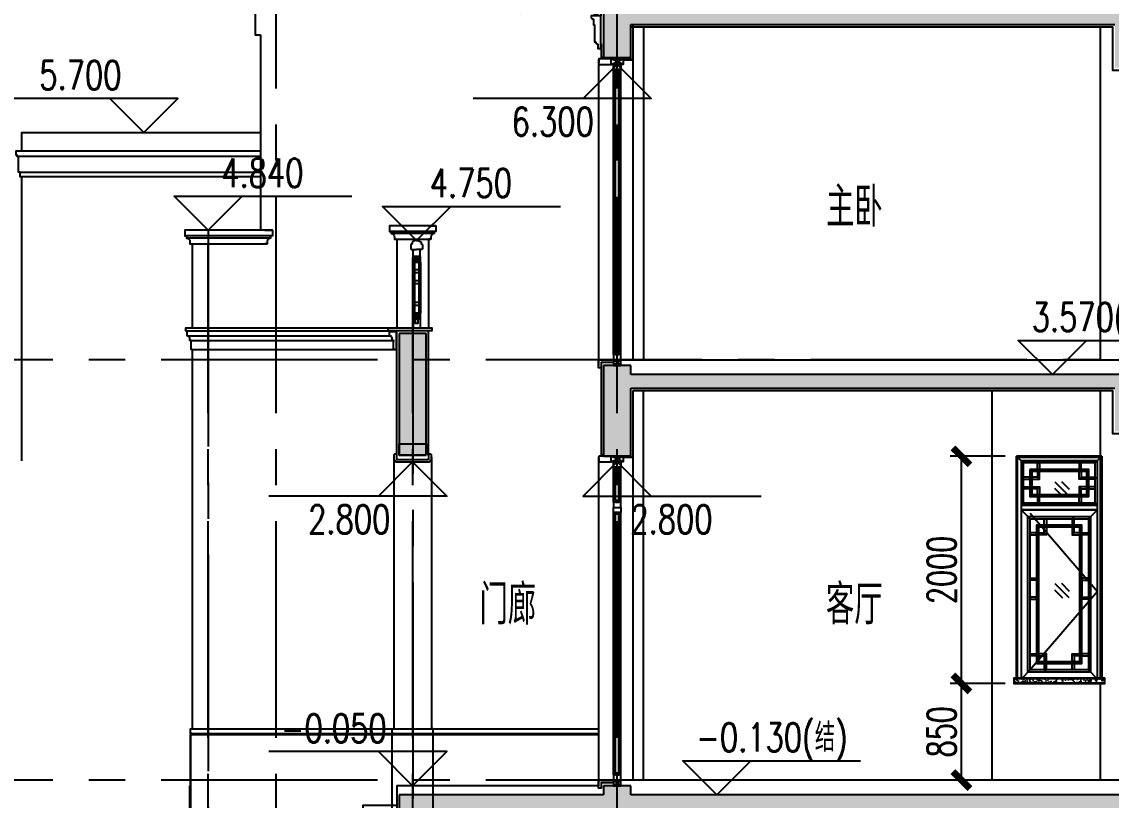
# Model space of a CAD drawing. Extents: x 296441 to 853063, y 459050 to 1117990.
# Drawn here: x 656739 to 666327, y 968293 to 975146 of the extents above; entities that cross this region are included whole.
import ezdxf

# ---------------------------------------------------------------- set-up
doc = ezdxf.new("R2010")
doc.units = 0
doc.header["$LTSCALE"] = 1000
for name, pattern in [('14-GRID$0$CENTER2', [28.575, 19.05, -3.175, 3.175, -3.175]), ('CENTER-1', [10, 6.25, -1.25, 1.25, -1.25]), ('E1-SECT-6.000-16-24$0$HIDDEN2', [4.7625, 3.175, -1.5875])]:
    doc.linetypes.add(name, pattern=pattern)
for name, color, linetype in [('00-景观-剖', 6, 'Continuous'), ('00-景观-看', 7, 'Continuous'), ('1.5铝板', 3, 'Continuous'), ('14-ELEV$0$G-XREF', 2, 'Continuous'), ('14-GRID$0$G-GRID', 9, '14-GRID$0$CENTER2'), ('1wt', 30, 'Continuous'), ('7stone', 43, 'Continuous'), ('95', 95, 'Continuous'), ('E1-SECT-6.000-16-24$0$$0$A-ELEV-HEVY', 2, 'Continuous'), ('E1-SECT-6.000-16-24$0$$0$A-ELEV-XTHN-GRAY', 252, 'Continuous'), ('E1-SECT-6.000-16-24$0$01-ELEV-ALL$0$A-ELEV-MEDM-HEVY', 2, 'Continuous'), ('E1-SECT-6.000-16-24$0$4HATCH(填充)', 254, 'Continuous'), ('E1-SECT-6.000-16-24$0$A-COLS', 30, 'Continuous'), ('E1-SECT-6.000-16-24$0$A-ELEV-HDDN', 161, 'E1-SECT-6.000-16-24$0$HIDDEN2'), ('E1-SECT-6.000-16-24$0$A-ELEV-HEVY', 2, 'Continuous'), ('E1-SECT-6.000-16-24$0$A-ELEV-MEDM', 4, 'Continuous'), ('E1-SECT-6.000-16-24$0$A-ELEV-THIN', 144, 'Continuous'), ('E1-SECT-6.000-16-24$0$A-ELEV-XTHIN', 5, 'Continuous'), ('E1-SECT-6.000-16-24$0$A-OVLK', 140, 'Continuous'), ('E1-SECT-6.000-16-24$0$A-SECT-FNSH', 6, 'Continuous'), ('E1-SECT-6.000-16-24$0$A-SECT-PATT', 251, 'Continuous'), ('E1-SECT-6.000-16-24$0$A-SECT-STONE', 42, 'Continuous'), ('E1-SECT-6.000-16-24$0$A-SECT-WIND', 155, 'Continuous'), ('E1-SECT-6.000-16-24$0$A-SECT-WOOD', 17, 'Continuous'), ('E1-SECT-6.000-16-24$0$A-WALL', 1, 'Continuous'), ('E1-SECT-6.000-16-24$0$A_CUR_FRAME', 112, 'Continuous'), ('E1-SECT-6.000-16-24$0$G-XREF', 2, 'Continuous'), ('E1-SECT-6.000-16-24$0$J04$0$A-DETL-FNSH', 6, 'Continuous'), ('E1-SECT-6.000-16-24$0$XJ-01-S$0$A-DETL-STONE', 42, 'Continuous'), ('E1-TEXT-SECT$0$A-ANNO-LEVL', 3, 'Continuous'), ('E1-TEXT-SECT$0$A-ANNO-LEVL-TEXT', 255, 'Continuous'), ('E1-TEXT-SECT$0$A-ROOM-IDEN', 4, 'Continuous'), ('H1-ELEV-N$0$LPM310295$0$A-ELEV-HEVY', 2, 'Continuous'), ('H1-ELEV-N$0$LPM310295$0$A-ELEV-MEDM', 4, 'Continuous'), ('H1-ELEV-N$0$LPM310295$0$A-ELEV-THIN', 145, 'Continuous'), ('menchuangtao1$0$A-DETL-STONE', 42, 'Continuous'), ('menchuangtao1$0$A-WALL', 1, 'Continuous'), ('menchuangtao1$0$A_CUR_FRAME', 112, 'Continuous'), ('menchuangtao2$0$A-DETL-STONE', 42, 'Continuous'), ('menchuangtao2$0$A-WALL', 1, 'Continuous'), ('WALL-TYPE-D-2$0$A-ELEV-MEDM-HEVY', 2, 'Continuous'), ('ZT0_默认图层-----PM、LM、DY、JD', 7, 'Continuous'), ('ZT1_Dim---标注---PM、LM、DY、JD', 252, 'Continuous'), ('ZT1_通用--Wall---PM、LM、DY、JD', 5, 'Continuous'), ('ZT1_通用--填充---PM、LM、DY、JD', 8, 'Continuous'), ('ZT3_辅材--其他---------------JD', 1, 'Continuous'), ('ZT3_面板--石材板-PM、LM、DY、JD', 45, 'Continuous'), ('ZT批注[疑问]', 1, 'Continuous'), ('主框线', 4, 'Continuous'), ('副框内口线', 6, 'Continuous'), ('花格栅', 6, 'Continuous'), ('铝合金花格条', 5, 'Continuous')]:
    doc.layers.add(name, color=color, linetype=linetype)
doc.styles.add('E1-TEXT-SECT$0$GOA_01_thin_0.75', font='romans.shx', dxfattribs={"width": 0.75, "bigfont": 'hzdx.shx'})
doc.styles.add('ZT-DIMSTYLE', font='ROMANS.shx', dxfattribs={"width": 0.7, "bigfont": 'CHINESE.shx'})
doc.dimstyles.new('ZT-DIM100', dxfattribs={"dimscale": 100, "dimtxt": 2.5, "dimasz": 1.5, "dimexe": 1, "dimexo": 1, "dimgap": 0.5, "dimtad": 1, "dimdec": 0, "dimdsep": 46, "dimtxsty": 'ZT-DIMSTYLE', "dimblk": 'ARCHTICK', "dimcen": 2.5, "dimclrd": 175, "dimclre": 175, "dimclrt": 7, "dimazin": 2, "dimtfac": 1, "dimtix": 1, "dimtmove": 2, "dimatfit": 3, "dimfxl": 0, "dimarcsym": 0})

# ---------------------------------------------------------------- blocks, each defined once
blk = doc.blocks.new('E1-TEXT-SECT')
at = {"layer": 'E1-TEXT-SECT$0$A-ANNO-LEVL'}
for points in [[(2700, 6000), (3000, 6300), (3300, 6000), (1733.9, 6000)], [(-1465.8, 6000), (-1165.8, 5700), (-865.8, 6000), (-2431.9, 6000)], [(-300, 5140), (-600, 4840), (-900, 5140), (666.1, 5140)], [(1535, 5050), (1235, 4750), (935, 5050), (2501.1, 5050)], [(7129.9, 3870), (6829.9, 3570), (6529.9, 3870), (8096, 3870)], [(900, 2500), (1200, 2800), (1500, 2500), (-66.1, 2500)], [(3300, 2500), (3000, 2800), (2700, 2500), (4266.1, 2500)], [(900, 250), (1200, -50), (1500, 250), (-66.1, 250)], [(4176.4, 170), (3876.4, -130), (3576.4, 170), (5142.6, 170)]]:
    blk.add_lwpolyline(points, dxfattribs=at)
at = {"layer": 'E1-TEXT-SECT$0$A-ANNO-LEVL-TEXT', "style": 'E1-TEXT-SECT$0$GOA_01_thin_0.75', "width": 0.75}
for s, p in [('5.700', (-2085.4, 6080.1)), ('6.300', (2071.5, 5669.9)), ('4.840', (-484, 5220.1)), ('4.750', (1351, 5130.1)), ('3.570(结)', (6648.3, 3950.1)), ('2.800', (280.4, 2169.9)), ('2.800', (3116, 2169.9)), ('-0.050', (39.4, 330.1)), ('-0.130(结)', (3694.8, 250.1))]:
    blk.add_text(s, height=250, dxfattribs=at).set_placement(p)
at = {"layer": 'E1-TEXT-SECT$0$A-ROOM-IDEN', "style": 'E1-TEXT-SECT$0$GOA_01_thin_0.75', "width": 0.75}
for s, p in [('主卧', (4837.4, 4869.1)), ('门廊', (1788.2, 1369.7)), ('客厅', (4837.4, 1369.7))]:
    blk.add_text(s, height=350, dxfattribs=at).set_placement(p)
blk = doc.blocks.new('menchuangtao1')
at = {"layer": 'menchuangtao1$0$A-DETL-STONE'}
blk.add_lwpolyline([(-10, -52.5), (-10, -159.2, -0.471625), (-15, -162.1, -0.528396), (-19.5, -164.7, 0.241692), (-50.5, -164.7, -0.528396), (-55, -162.1, -0.471625), (-60, -159.2), (-60, -52.5)], format="xyb", close=True, dxfattribs=at)
at = {"layer": 'menchuangtao1$0$A-WALL'}
for p, q in [((-10, 120), (-10, -120)), ((-10, 120), (10, 120)), ((-10, -120), (10, -120))]:
    blk.add_line(p, q, dxfattribs=at)
at = {"layer": 'menchuangtao1$0$A_CUR_FRAME'}
for p, q in [((-60, -52.5), (-10, 52.5)), ((-60, 52.5), (-10, -52.5))]:
    blk.add_line(p, q, dxfattribs=at)
blk.add_lwpolyline([(-10, -52.5), (-10, 52.5), (-60, 52.5), (-60, -52.5)], close=True, dxfattribs=at)
blk = doc.blocks.new('E1-SECT-6.000-16-24$0$cdrdh')
at = {"layer": 'E1-SECT-6.000-16-24$0$XJ-01-S$0$A-DETL-STONE'}
blk.add_lwpolyline([(-132.5, 0), (0, 0), (0, -25), (-107.5, -25), (-107.5, -70), (-132.5, -70), (-132.5, 0)], dxfattribs=at)
blk = doc.blocks.new('*U1614')
at = {"layer": 'E1-SECT-6.000-16-24$0$A-SECT-WIND'}
for p, q in [((45, 32.5), (2555, 32.5)), ((60, 15), (2540, 15)), ((45, -32.5), (2555, -32.5)), ((60, -15), (2540, -15))]:
    blk.add_line(p, q, dxfattribs=at)
at = {"layer": 'E1-SECT-6.000-16-24$0$A-SECT-WOOD'}
for points in [[(0, 32.5), (45, 32.5), (45, -32.5), (0, -32.5)], [(60, 15), (60, -15), (45, -15), (45, 15)], [(2540, 15), (2540, -15), (2555, -15), (2555, 15)], [(2600, 32.5), (2555, 32.5), (2555, -32.5), (2600, -32.5)]]:
    blk.add_lwpolyline(points, close=True, dxfattribs=at)
blk = doc.blocks.new('E1-SECT-6.000-16-24$0$lejiao')
at = {"layer": 'E1-SECT-6.000-16-24$0$A-ELEV-HEVY'}
blk.add_lwpolyline([(15, -850), (15, -50), (5, -50), (5, -40), (15, -40), (15, 0), (0, 0)], dxfattribs=at)
blk = doc.blocks.new('E1-SECT-6.000-16-24$0$cfdhf')
at = {"layer": 'E1-SECT-6.000-16-24$0$$0$A-ELEV-HEVY'}
blk.add_lwpolyline([(0, -190), (10, -190), (10, -110), (20, -110), (20, -100, -0.36205), (45, -70), (45, -25), (55, -25), (55, 0), (0, 0)], format="xyb", dxfattribs=at)
blk = doc.blocks.new('E1-SECT-6.000-16-24$0$cxdg')
at = {"layer": 'E1-SECT-6.000-16-24$0$01-ELEV-ALL$0$A-ELEV-MEDM-HEVY', "ltscale": 0.01}
blk.add_lwpolyline([(0, 0), (65, 0), (65, -50), (50, -50), (50, -70, 0.414214), (20, -100), (20, -120), (0, -120)], format="xyb", dxfattribs=at)
blk = doc.blocks.new('*U1617')
at = {"layer": 'E1-SECT-6.000-16-24$0$A-SECT-WIND'}
for p, q in [((45, 32.5), (355, 32.5)), ((60, 15), (340, 15)), ((45, -32.5), (355, -32.5)), ((60, -15), (340, -15))]:
    blk.add_line(p, q, dxfattribs=at)
at = {"layer": 'E1-SECT-6.000-16-24$0$A-SECT-WOOD'}
for points in [[(0, 32.5), (45, 32.5), (45, -32.5), (0, -32.5)], [(60, 15), (60, -15), (45, -15), (45, 15)], [(340, 15), (340, -15), (355, -15), (355, 15)], [(400, 32.5), (355, 32.5), (355, -32.5), (400, -32.5)]]:
    blk.add_lwpolyline(points, close=True, dxfattribs=at)
blk = doc.blocks.new('*U1613')
at = {"layer": 'E1-SECT-6.000-16-24$0$A-SECT-WIND'}
for p, q in [((45, 32.5), (2355, 32.5)), ((60, 15), (2340, 15)), ((45, -32.5), (2355, -32.5)), ((60, -15), (2340, -15))]:
    blk.add_line(p, q, dxfattribs=at)
at = {"layer": 'E1-SECT-6.000-16-24$0$A-SECT-WOOD'}
for points in [[(0, 32.5), (45, 32.5), (45, -32.5), (0, -32.5)], [(60, 15), (60, -15), (45, -15), (45, 15)], [(2340, 15), (2340, -15), (2355, -15), (2355, 15)], [(2400, 32.5), (2355, 32.5), (2355, -32.5), (2400, -32.5)]]:
    blk.add_lwpolyline(points, close=True, dxfattribs=at)
blk = doc.blocks.new('E1-SECT-6.000-16-24$0$石扶手120X100-S')
at = {"layer": 'E1-SECT-6.000-16-24$0$A-SECT-STONE', "ltscale": 10}
for points in [[(0, 100, 0.110655), (-26.2, 94.1, 0.196621), (-33.5, 87.8, 0.305971), (-40, 83.4), (-40, 70), (-40, 70, 0.414214), (-50, 60), (-50, 25, 0.414214), (-45, 20), (0, 20)], [(0, 100, -0.110655), (26.2, 94.1, -0.196621), (33.5, 87.8, -0.305971), (40, 83.4), (40, 70), (40, 70, -0.414214), (50, 60), (50, 25, -0.414214), (45, 20), (0, 20)]]:
    blk.add_lwpolyline(points, format="xyb", dxfattribs=at)
blk = doc.blocks.new('E1-SECT-6.000-16-24$0$shilangan-S')
at = {"layer": 'E1-SECT-6.000-16-24$0$A-SECT-PATT', "ltscale": 20}
h = blk.add_hatch(dxfattribs=at)
h.set_pattern_fill('ANSI31', color=256, scale=2.5, style=0)
h.set_pattern_definition([(45, (-58489.3917, -63183.5992), (-2.80633004, 2.80633004), [])])
edge = h.paths.add_edge_path()
edge.add_line((65, 260), (-5, 260))
edge.add_line((-5, 260), (-5, 215))
edge.add_arc((0, 215), 5, 180, 270)
edge.add_line((0, 210), (60, 210))
edge.add_arc((60, 215), 5, 270, 360)
edge.add_line((65, 215), (65, 260))
edge = h.paths.add_edge_path()
edge.add_line((65, 710), (65, 755))
edge.add_arc((60, 755), 5, 0, 90)
edge.add_line((60, 760), (0, 760))
edge.add_arc((0, 755), 5, 90, 180)
edge.add_line((-5, 755), (-5, 710))
edge.add_line((-5, 710), (65, 710))
at = {"layer": 'E1-SECT-6.000-16-24$0$$0$A-ELEV-XTHN-GRAY', "ltscale": 10}
for p, q in [((10, 710), (10, 260)), ((50, 710), (50, 260))]:
    blk.add_line(p, q, dxfattribs=at)
at = {"layer": 'E1-SECT-6.000-16-24$0$A-ELEV-MEDM'}
for p, q in [((0, 760), (0, 820)), ((60, 760), (60, 820)), ((-5, 710), (-5, 260)), ((65, 710), (65, 260)), ((0, 210), (0, 130)), ((60, 210), (60, 130))]:
    blk.add_line(p, q, dxfattribs=at)
for points in [[(10, 644), (50, 644), (50, 614), (10, 614)], [(10, 548), (50, 548), (50, 518), (10, 518)], [(10, 356), (50, 356), (50, 326), (10, 326)], [(20, 210), (40, 210), (40, 170), (20, 170)]]:
    blk.add_lwpolyline(points, close=True, dxfattribs=at)
at = {"layer": 'E1-SECT-6.000-16-24$0$A-SECT-STONE', "ltscale": 10}
for points in [[(65, 710), (65, 755, 0.414214), (60, 760), (0, 760, 0.414214), (-5, 755), (-5, 710)], [(65, 260), (-5, 260), (-5, 215, 0.414214), (0, 210), (60, 210, 0.414214), (65, 215)]]:
    blk.add_lwpolyline(points, format="xyb", close=True, dxfattribs=at)
at = {"layer": 'E1-SECT-6.000-16-24$0$A-SECT-STONE'}
blk.add_blockref('E1-SECT-6.000-16-24$0$石扶手120X100-S', (30, 800), dxfattribs=at)
blk = doc.blocks.new('menchuangtao2')
at = {"layer": 'menchuangtao2$0$A-DETL-STONE'}
blk.add_lwpolyline([(40, 140), (40, -140), (40, -140), (-10, -140), (-10, -159), (-4, -165), (42, -165), (45, -162), (45, -159), (48, -159), (48, -156, 0.414214), (57, -147), (60, -147), (60, -147), (60, 147), (57, 147, 0.414214), (48, 156), (48, 159), (45, 159), (45, 162), (42, 165), (-4, 165), (-10, 159), (-10, 140)], format="xyb", close=True, dxfattribs=at)
at = {"layer": 'menchuangtao2$0$A-WALL'}
blk.add_line((0, 120), (0, -120), dxfattribs=at)
blk.add_line((0, 120), (0, -120), dxfattribs=at)
blk = doc.blocks.new('20191021135452')
at = {"layer": '7stone', "ltscale": 500}
blk.add_lwpolyline([(-95, 40), (-95, 50), (290, 50), (290, 25), (265, 25), (265, 25), (-95, 25)], close=True, dxfattribs=at)
blk.add_lwpolyline([(-25, 20), (-25, -140), (-50, -140), (-50, -60), (-60, -60), (-60, -50, 0.36205), (-85, -20), (-85, 20)], format="xyb", close=True, dxfattribs=at)
blk = doc.blocks.new('dretherh')
at = {"ltscale": 500}
blk.add_blockref('20191021135452', (5032850, -79718.3), dxfattribs=at)
blk = doc.blocks.new('A$C426C509B')
at = {"layer": '00-景观-看'}
h = blk.add_hatch(dxfattribs=at)
h.set_pattern_fill('木纹03', color=8, scale=50, angle=0.62519, style=0)
h.set_pattern_definition([(0.625191, (-1958460.45, -140142.07), (98.9029045, 101.085189), [5, -95]), (90.625191, (-1958420.83, -140106.64), (-101.085189, 98.9029045), [10, -90]), (45.625191, (-1958440.724, -140116.855), (-1.091132, 99.993088), [7.07, -21.21, 7.07, -14.14, 49.5, -42.5]), (45.625191, (-1958465.395, -140147.126), (-1.0911424, 99.9940469), [7.071, -14.142, 7.071, -113.1]), (45.625191, (-1958430.506, -140136.744), (-1.0911424, 99.9940469), [7.071, -134.350356]), (45.625191, (-1958420.45, -140141.635), (-1.0911424, 99.9940469), [7.071, -134.350356]), (45.625191, (-1958435.56, -140131.8), (-1.0911424, 99.9940469), [7.071, -134.350356]), (45.625191, (-1958440.615, -140126.854), (-1.0911424, 99.9940469), [14.142, -127.279356]), (45.625191, (-1958416.435, -140051.586), (-1.0911424, 99.9940469), [14.142, -127.279356]), (45.625191, (-1958450.67, -140121.96), (-1.0911424, 99.9940469), [28.284, -113.137356]), (45.625191, (-1958455.72, -140117.02), (-1.0911424, 99.9940469), [28.284, -113.137356]), (45.625191, (-1958391.054, -140086.31), (-1.0911424, 99.9940469), [28.284, -113.137356]), (45.625191, (-1958460.83, -140107.07), (-1.0911424, 99.9940469), [21.2132, -120.208156]), (45.625191, (-1958480.994, -140092.29), (-1.0911424, 99.9940469), [21.2132, -120.208156]), (45.625191, (-1958470.886, -140102.18), (-1.0911424, 99.9940469), [21.2132, -120.208156]), (45.625191, (-1958406.22, -140071.475), (-1.0911424, 99.9940469), [35.35534, -106.066016]), (45.625191, (-1958416.27, -140066.585), (-1.0911424, 99.9940469), [35.35534, -106.066016]), (45.625191, (-1958406, -140091.474), (-1.0911424, 99.9940469), [49.4974746, -91.9238815]), (27.1902421, (-1958450.56, -140131.963), (99.9940469, 1.0911424), [11.180339, -212.426458]), (27.1902421, (-1958430.89, -140101.746), (99.9940469, 1.0911424), [11.180339, -212.426458]), (27.1902421, (-1958435.78, -140111.8), (99.9940469, 1.0911424), [11.180339, -212.426458]), (27.1902421, (-1958455.45, -140142.017), (99.9940469, 1.0911424), [22.36068, -201.2461177]), (27.1902421, (-1958435.942, -140096.8), (99.9940469, 1.0911424), [33.5410196, -190.065778]), (27.1902421, (-1958445.996, -140091.91), (99.9940469, 1.0911424), [44.7213595, -178.885438]), (27.1902421, (-1958456.05, -140087.02), (99.9940469, 1.0911424), [44.7213595, -178.885438]), (27.1902421, (-1958471.377, -140057.186), (99.9940469, 1.0911424), [44.7213595, -178.885438]), (27.1902421, (-1958471.268, -140067.185), (99.9940469, 1.0911424), [55.9017, -167.7050977]), (27.1902421, (-1958466.16, -140077.13), (99.9940469, 1.0911424), [55.9017, -167.7050977]), (64.0601398, (-1958430.724, -140116.746), (-1.0911424, 99.9940469), [11.180339, -212.426458]), (64.0601398, (-1958445.614, -140126.91), (-1.0911424, 99.9940469), [11.180339, -212.426458]), (64.0601398, (-1958460.45, -140142.07), (-1.0911424, 99.9940469), [22.36068, -201.2461177]), (64.0601398, (-1958430.615, -140126.745), (-1.0911424, 99.9940469), [22.36068, -201.2461177]), (64.0601398, (-1958470.395, -140147.18), (-1.0911424, 99.9940469), [33.5410196, -190.065778]), (64.0601398, (-1958480.394, -140147.29), (-1.0911424, 99.9940469), [44.7213595, -178.885438]), (64.0601398, (-1958390.454, -140141.308), (-1.0911424, 99.9940469), [44.7213595, -178.885438]), (64.0601398, (-1958425.56, -140131.69), (-1.0911424, 99.9940469), [44.7213595, -178.885438]), (64.0601398, (-1958405.453, -140141.47), (-1.0911424, 99.9940469), [55.9017, -167.7050977]), (64.0601398, (-1958415.507, -140136.58), (-1.0911424, 99.9940469), [55.9017, -167.7050977])])
h.paths.add_polyline_path([(-1008.9, 18), (-1028, 12), (-977.3, -150.2), (-968.8, -147.6), (-969.2, -109.2)])
h.paths.add_polyline_path([(-969.2, -109.2), (-968.8, -147.6), (-958.2, -144.3)])
at = {"layer": 'ZT1_通用--填充---PM、LM、DY、JD'}
h = blk.add_hatch(dxfattribs=at)
h.set_pattern_fill('钢筋混凝土', color=256, scale=20)
h.set_pattern_definition([(45, (-983.786, -71.514), (-35.3553, 35.3553), []), (50, (-983.79, -71.51), (143.452, -12.55), [15, -165]), (355, (-983.79, -71.51), (-27.75, 150.438), [12, -132]), (100.451, (-971.83, -72.56), (115.702, 137.888), [12.748, -140.228]), (46.184, (-983.79, -31.51), (213.45, -33.104), [22.5, -247.5]), (96.636, (-966, -34.27), (186.93, 194.824), [19.12, -210.343]), (351.184, (-983.79, -31.51), (186.93, 194.824), [18, -198]), (21, (-963.79, -41.51), (119.381, -80.524), [15, -165]), (326, (-963.79, -41.51), (48.663, 145.03), [12, -132]), (71.451, (-953.84, -48.22), (168.045, 64.506), [12.748, -140.228]), (37.5, (-983.786, -71.514), (2.432, 66.5788), [0, -130.4, 0, -134, 0, -132.5]), (7.5, (-983.79, -71.514), (52.614, 78.8823), [0, -76.4, 0, -127.4, 0, -50.5]), (327.5, (-1028.386, -71.514), (106.7645, -4.511), [0, -50, 0, -156, 0, -207]), (317.5, (-1048.39, -71.51), (116.637, 20.021), [0, -65, 0, -103.6, 0, -147])])
h.paths.add_polyline_path([(-981.9, -1.3), (-983.8, 4.9), (-240, 232.7), (-240, 128.7), (-720, -55.5), (-739.7, -4.2), (-960, -71.5)])
at = {"layer": '00-景观-剖'}
blk.add_lwpolyline([(-1011.4, 26.2), (-958.2, -144.4)], dxfattribs=at)
at = {"layer": '00-景观-剖', "ltscale": 0.04}
blk.add_lwpolyline([(-265, -171.3, -1), (-265, 28.7), (-265, -171.3)], format="xyb", dxfattribs=at)
at = {"layer": '1wt'}
for p, q in [((-1011.7, 26.7), (-1031, 21.5)), ((-1031, 21.6), (-977.4, -150.3)), ((-977.4, -150.3), (-958.2, -144.4))]:
    blk.add_line(p, q, dxfattribs=at)
at = {"layer": 'ZT0_默认图层-----PM、LM、DY、JD', "color": 0}
for p, q in [((-260, 62.2), (-714.3, -112.2)), ((-737.9, -50.7), (-961.2, -118.9)), ((-732.2, -65.6), (-714.3, -112.2))]:
    blk.add_line(p, q, dxfattribs=at)
at = {"layer": 'ZT0_默认图层-----PM、LM、DY、JD', "ltscale": 500}
blk.add_line((-961.2, -118.9), (-972.9, -80.7), dxfattribs=at)
at = {"layer": 'ZT1_通用--Wall---PM、LM、DY、JD'}
for p, q in [((-187.7, 248.7), (-983.8, 4.9)), ((-240, 128.7), (-720, -55.5)), ((-983.8, 4.9), (-960, -71.5)), ((-739.7, -4.2), (-960, -71.5)), ((-740, -4.3), (-720, -55.5))]:
    blk.add_line(p, q, dxfattribs=at)
at = {"layer": 'ZT3_辅材--其他---------------JD'}
for p, q in [((-260, 115.7), (-732.2, -65.6)), ((-998.1, 0.4), (-972.9, -80.7)), ((-752.3, -13.2), (-972.9, -80.7)), ((-732.2, -65.6), (-751.9, -14.2))]:
    blk.add_line(p, q, dxfattribs=at)
at = {"layer": 'ZT3_辅材--其他---------------JD', "ltscale": 500}
for p, q in [((-260, 115.7), (-260, 62.2)), ((-983.8, 4.9), (-998.1, 0.4))]:
    blk.add_line(p, q, dxfattribs=at)
at = {"layer": 'ZT3_面板--石材板-PM、LM、DY、JD'}
blk.add_lwpolyline([(-330, -201.3), (-330, -251.3), (-320, -251.3), (-320, -401.3), (-310, -401.3, 0.414214), (-290, -421.3), (-290, -461.3), (-265, -461.3), (-265, -171.3), (-350, -171.3), (-350, -181.3, 0.414214)], format="xyb", close=True, dxfattribs=at)
at = {"layer": 'ZT批注[疑问]', "ltscale": 500}
for p, q in [((-257.7, 128.7), (-222.3, 128.7)), ((-240, 146.4), (-240, 111.1))]:
    blk.add_line(p, q, dxfattribs=at)
blk.add_circle((-240, 128.7), 17.7, dxfattribs=at)
blk = doc.blocks.new('单层玻璃')
at = {"layer": '95'}
for p, q in [((-1.22, -0.09), (0.09, 1.22)), ((-1.18, -1.18), (1.18, 1.18)), ((-0.09, -1.22), (1.22, 0.09))]:
    blk.add_line(p, q, dxfattribs=at)
blk = doc.blocks.new('*U2071')
at = {"color": 8}
for p, q in [((58, -58), (8, -8)), ((692, -58), (742, -8)), ((58, -411), (39, -430)), ((118.8, -549.8), (39, -470)), ((631.2, -549.8), (711, -470)), ((692, -411), (711, -430)), ((118.8, -1881.2), (39, -1961)), ((631.2, -1881.2), (711, -1961))]:
    blk.add_line(p, q, dxfattribs=at)
for points in [[(711, -430), (711, -470), (39, -470), (39, -430)], [(39, -470), (711, -470), (711, -1961), (39, -1961)]]:
    blk.add_lwpolyline(points, close=True)
at = {"color": 2, "ltscale": 250}
blk.add_lwpolyline([(631.2, -549.8), (118.8, -549.8), (118.8, -1881.2), (631.2, -1881.2)], close=True, dxfattribs=at)
at = {"layer": '1.5铝板', "ltscale": 250}
for points in [[(711, -430), (39, -430), (39, -39), (711, -39)], [(692, -411), (58, -411), (58, -58), (692, -58)]]:
    blk.add_lwpolyline(points, close=True, dxfattribs=at)
at = {"layer": '主框线'}
blk.add_lwpolyline([(8, -1992), (742, -1992), (742, -8), (8, -8)], close=True, dxfattribs=at)
at = {"layer": '副框内口线', "linetype": 'CENTER-1', "ltscale": 40}
blk.add_lwpolyline([(0, -2000), (750, -2000), (750, 0), (0, 0)], close=True, dxfattribs=at)
at = {"layer": '花格栅', "color": 6, "ltscale": 250}
blk.add_lwpolyline([(651.2, -529.8), (98.8, -529.8), (98.8, -1901.2), (651.2, -1901.2)], close=True, dxfattribs=at)
at = {"layer": '铝合金花格条'}
for p, q in [((175.8, -1090.5), (175.8, -1240.5)), ((574.2, -1090.5), (574.2, -1240.5))]:
    blk.add_line(p, q, dxfattribs=at)
for points in [[(183, -58), (201, -58), (201, -115), (183, -115)], [(567, -58), (549, -58), (549, -115), (567, -115)], [(58, -183), (58, -201), (115, -201), (115, -183)], [(635, -115), (635, -354), (115, -354), (115, -115)], [(617, -133), (617, -336), (133, -336), (133, -133)], [(692, -183), (692, -201), (635, -201), (635, -183)], [(58, -286), (58, -268), (115, -268), (115, -286)], [(692, -286), (692, -268), (635, -268), (635, -286)], [(183, -411), (201, -411), (201, -354), (183, -354)], [(567, -411), (549, -411), (549, -354), (567, -354)], [(243.8, -549.8), (261.8, -549.8), (261.8, -606.8), (243.8, -606.8)], [(506.2, -549.8), (488.2, -549.8), (488.2, -606.8), (506.2, -606.8)], [(574.2, -1824.2), (175.8, -1824.2), (175.8, -606.8), (574.2, -606.8)], [(556.2, -1806.2), (193.8, -1806.2), (193.8, -624.8), (556.2, -624.8)], [(118.8, -674.8), (118.8, -692.8), (175.8, -692.8), (175.8, -674.8)], [(631.2, -674.8), (631.2, -692.8), (574.2, -692.8), (574.2, -674.8)], [(175.8, -1090.5), (118.8, -1090.5), (118.8, -1072.5), (175.8, -1072.5)], [(574.2, -1090.5), (631.2, -1090.5), (631.2, -1072.5), (574.2, -1072.5)], [(175.8, -1240.5), (118.8, -1240.5), (118.8, -1258.5), (175.8, -1258.5)], [(574.2, -1240.5), (631.2, -1240.5), (631.2, -1258.5), (574.2, -1258.5)], [(118.8, -1756.2), (118.8, -1738.2), (175.8, -1738.2), (175.8, -1756.2)], [(631.2, -1756.2), (631.2, -1738.2), (574.2, -1738.2), (574.2, -1756.2)], [(243.8, -1881.2), (261.8, -1881.2), (261.8, -1824.2), (243.8, -1824.2)], [(506.2, -1881.2), (488.2, -1881.2), (488.2, -1824.2), (506.2, -1824.2)]]:
    blk.add_lwpolyline(points, close=True, dxfattribs=at)
for points in [[(133, -133), (115, -115)], [(201, -201), (183, -183), (133, -183), (133, -201), (201, -201), (201, -133), (183, -133), (183, -183)], [(549, -201), (567, -183), (617, -183), (617, -201), (549, -201), (549, -133), (567, -133), (567, -183)], [(617, -133), (635, -115)], [(201, -268), (183, -286), (133, -286), (133, -268), (201, -268), (201, -336), (183, -336), (183, -286)], [(549, -268), (567, -286), (617, -286), (617, -268), (549, -268), (549, -336), (567, -336), (567, -286)], [(133, -336), (115, -354)], [(617, -336), (635, -354)], [(193.8, -624.8), (175.8, -606.8)], [(261.8, -692.8), (243.8, -674.8), (243.8, -624.8), (261.8, -624.8), (261.8, -692.8), (193.8, -692.8), (193.8, -674.8), (243.8, -674.8)], [(488.2, -692.8), (506.2, -674.8), (506.2, -624.8), (488.2, -624.8), (488.2, -692.8), (556.2, -692.8), (556.2, -674.8), (506.2, -674.8)], [(556.2, -624.8), (574.2, -606.8)], [(193.8, -1806.2), (175.8, -1824.2)], [(261.8, -1738.2), (243.8, -1756.2), (243.8, -1806.2), (261.8, -1806.2), (261.8, -1738.2), (193.8, -1738.2), (193.8, -1756.2), (243.8, -1756.2)], [(488.2, -1738.2), (506.2, -1756.2), (506.2, -1806.2), (488.2, -1806.2), (488.2, -1738.2), (556.2, -1738.2), (556.2, -1756.2), (506.2, -1756.2)], [(556.2, -1806.2), (574.2, -1824.2)]]:
    blk.add_lwpolyline(points, dxfattribs=at)
at = {"xscale": 52.5, "yscale": 52.5, "zscale": 52.5}
for p in [(348.6, -288.5), (348.6, -1184.5)]:
    blk.add_blockref('单层玻璃', p, dxfattribs=at)
blk = doc.blocks.new('20200327155725')
at = {"ltscale": 1000}
blk.add_lwpolyline([(-631.2, -499.8), (-39, -1190.5), (-631.2, -1881.2)], dxfattribs=at)
at = {"ltscale": 1000, "extrusion": (0, 0, -1), "zscale": -1}
blk.add_blockref('*U2071', (0, 0), dxfattribs=at)
blk = doc.blocks.new('_ArchTick')
at = {"color": 0, "linetype": 'ByBlock', "const_width": 0.4}
blk.add_lwpolyline([(-0.5, -0.5), (0.5, 0.5)], dxfattribs=at)
blk = doc.blocks.new('*D2075')
at = {"layer": 'Defpoints', "color": 0, "ltscale": 1500, "transparency": 16777216}
for p in [(665008.7, 971320.9), (665494.2, 971320.9), (665494.2, 969320.9)]:
    blk.add_point(p, dxfattribs=at)
at = {"layer": 'ZT1_Dim---标注---PM、LM、DY、JD', "color": 175, "linetype": 'ByBlock', "lineweight": -2, "ltscale": 1500, "transparency": 16777216}
for p, q in [((665394.2, 971320.9), (664908.7, 971320.9)), ((665008.7, 969320.9), (665008.7, 971320.9)), ((665394.2, 969320.9), (664908.7, 969320.9))]:
    blk.add_line(p, q, dxfattribs=at)
at = {"layer": 'ZT1_Dim---标注---PM、LM、DY、JD', "color": 175, "lineweight": -2, "ltscale": 1500, "transparency": 16777216, "xscale": 150, "yscale": 150, "zscale": 150}
for p, rotation in [((665008.7, 971320.9), 90), ((665008.7, 969320.9), 270)]:
    blk.add_blockref('_ArchTick', p, dxfattribs=dict(at, rotation=rotation))
at = {"layer": 'ZT1_Dim---标注---PM、LM、DY、JD', "color": 7, "ltscale": 1500, "transparency": 16777216, "insert": (664833.7, 970320.9), "char_height": 250, "attachment_point": 5, "rotation": 90, "style": 'ZT-DIMSTYLE'}
blk.add_mtext('2000', dxfattribs=at)
blk = doc.blocks.new('*D2076')
at = {"layer": 'Defpoints', "color": 0, "ltscale": 1500, "transparency": 16777216}
for p in [(665008.7, 969320.9), (665494.2, 969320.9), (665494.2, 968470.9)]:
    blk.add_point(p, dxfattribs=at)
at = {"layer": 'ZT1_Dim---标注---PM、LM、DY、JD', "color": 175, "linetype": 'ByBlock', "lineweight": -2, "ltscale": 1500, "transparency": 16777216}
for p, q in [((665394.2, 969320.9), (664908.7, 969320.9)), ((665008.7, 968470.9), (665008.7, 969320.9)), ((665394.2, 968470.9), (664908.7, 968470.9))]:
    blk.add_line(p, q, dxfattribs=at)
at = {"layer": 'ZT1_Dim---标注---PM、LM、DY、JD', "color": 175, "lineweight": -2, "ltscale": 1500, "transparency": 16777216, "xscale": 150, "yscale": 150, "zscale": 150}
for p, rotation in [((665008.7, 969320.9), 90), ((665008.7, 968470.9), 270)]:
    blk.add_blockref('_ArchTick', p, dxfattribs=dict(at, rotation=rotation))
at = {"layer": 'ZT1_Dim---标注---PM、LM、DY、JD', "color": 7, "ltscale": 1500, "transparency": 16777216, "insert": (664833.7, 968895.9), "char_height": 250, "attachment_point": 5, "rotation": 90, "style": 'ZT-DIMSTYLE'}
blk.add_mtext('850', dxfattribs=at)
blk = doc.blocks.new('*U2497')
blk.add_wipeout([(0, 0), (0, 50), (800, 50), (800, 0)]).dxf.layer = 'ZT0_默认图层-----PM、LM、DY、JD'
at = {"layer": 'ZT1_通用--填充---PM、LM、DY、JD', "ltscale": 1000}
h = blk.add_hatch(dxfattribs=at)
h.set_pattern_fill('混凝土', color=256, scale=10)
h.set_pattern_definition([(50, (31321.56, -1405115.5), (71.7260183, -6.2752135), [7.5, -82.5]), (355, (31321.56, -1405115.5), (-13.8751334, 75.2192134), [6, -66]), (100.4514, (31327.536, -1405116.02), (57.8509382, 68.9439542), [6.374019, -70.1142112]), (46.1842, (31321.56, -1405095.5), (106.724105, -16.5519014), [11.25, -123.75]), (96.6356, (31330.45, -1405096.88), (93.4662706, 97.411787), [9.561029, -105.1713]), (351.1842, (31321.56, -1405095.5), (93.4661945, 97.41186), [9, -99]), (21, (31331.56, -1405100.5), (59.6907052, -40.261889), [7.5, -82.5]), (326, (31331.56, -1405100.5), (24.331533, 72.5150045), [6, -66]), (71.4514, (31336.53, -1405103.854), (84.022263, 32.2530497), [6.374019, -70.1142112]), (37.5, (31321.56, -1405115.5), (1.21598553, 33.2893854), [0, -65.2, 0, -67, 0, -66.25]), (7.5, (31321.56, -1405115.5), (26.3069537, 39.4411712), [0, -38.2, 0, -63.7, 0, -25.25]), (327.5, (31299.26, -1405115.5), (53.3822436, -2.25548717), [0, -25, 0, -78, 0, -103.5]), (317.5, (31289.26, -1405115.5), (58.318617, 10.0104982), [0, -32.5, 0, -51.8, 0, -73.5])])
h.paths.add_polyline_path([(0, 50), (0, 0), (800, 0), (800, 50)])
at = {"layer": 'H1-ELEV-N$0$LPM310295$0$A-ELEV-HEVY', "extrusion": (0, 0, -1)}
blk.add_lwpolyline([(0, 50), (-800, 50)], dxfattribs=at)
at = {"layer": 'H1-ELEV-N$0$LPM310295$0$A-ELEV-MEDM', "extrusion": (0, 0, -1)}
blk.add_lwpolyline([(0, 50), (0, 0), (-800, 0), (-800, 50)], dxfattribs=at)
at = {"layer": 'H1-ELEV-N$0$LPM310295$0$A-ELEV-THIN', "extrusion": (0, 0, -1)}
for points in [[(0, 45), (-800, 45)], [(0, 5), (-800, 5)]]:
    blk.add_lwpolyline(points, dxfattribs=at)

msp = doc.modelspace()

# ---------------------------------------------------------------- hatches: boundary and pattern name
at = {"layer": 'E1-SECT-6.000-16-24$0$4HATCH(填充)'}
h = msp.add_hatch(color=256, dxfattribs=at)
h.paths.add_polyline_path([(662459.2, 975240.9), (662099.2, 975240.9), (662099.2, 975498.3), (662459.2, 975659.4)], flags=16)
h.paths.add_polyline_path([(661859.2, 975614.6), (661859.2, 974830.9), (662099.2, 974830.9), (662099.2, 975120.9), (666359.2, 975120.9), (666359.2, 974740.9), (666599.2, 974740.9), (666599.2, 975120.9), (670559.2, 975120.9), (670559.2, 974740.9), (670799.2, 974740.9), (670799.2, 975240.9), (666599.2, 975240.9), (666599.2, 975320.9), (666359.2, 975320.9), (666359.2, 975240.9), (662699.2, 975240.9), (662699.2, 976370.9), (662459.2, 976370.9), (662459.2, 975790.9), (662079.2, 975620.9), (661879.2, 975620.9)])
h = msp.add_hatch(color=256, dxfattribs=at)
h.paths.add_polyline_path([(660299.2, 971330.9), (660299.2, 972400.9), (660059.2, 972400.9), (660059.2, 971330.9)])
h.paths.add_polyline_path([(661859.2, 972120.9), (661859.2, 971320.9), (662099.2, 971320.9), (662099.2, 971920.9), (666359.2, 971920.9), (666359.2, 971540.9), (666599.2, 971540.9), (666599.2, 971920.9), (670559.2, 971920.9), (670559.2, 971540.9), (670799.2, 971540.9), (670799.2, 971670.9), (672659.2, 971670.9), (672659.2, 971390.9), (672899.2, 971390.9), (672899.2, 971790.9), (672599.2, 971790.9), (672599.2, 973070.9), (672359.2, 973070.9), (672359.2, 971790.9), (670799.2, 971790.9), (670799.2, 972040.9), (662099.2, 972040.9), (662099.2, 972120.9)])
msp.add_hatch(color=256, dxfattribs=at).paths.add_polyline_path([(660299.2, 968200.9), (660299.2, 968220.9), (661859.2, 968220.9), (661859.2, 967940.9), (662099.2, 967940.9), (662099.2, 968220.9), (666359.2, 968220.9), (666359.2, 967940.9), (666599.2, 967940.9), (666599.2, 968220.9), (672659.2, 968220.9), (672659.2, 965340.9), (670559.2, 965340.9), (670559.2, 962340.9), (655499.2, 962340.9), (655499.2, 962420.9), (655259.2, 962420.9), (655259.2, 961840.9), (655499.2, 961840.9), (655499.2, 962190.9), (661859.2, 962190.9), (661859.2, 961840.9), (662099.2, 961840.9), (662099.2, 962190.9), (666359.2, 962190.9), (666359.2, 961840.9), (666599.2, 961840.9), (666599.2, 962190.9), (672659.2, 962190.9), (672659.2, 961840.9), (672899.2, 961840.9), (672899.2, 962190.9), (677015, 962190.9), (677015, 962340.9), (670799.2, 962340.9), (670799.2, 965220.9), (672899.2, 965220.9), (672899.2, 966520.9), (677015, 966520.9), (677015, 966670.9), (672899.2, 966670.9), (672899.2, 968340.9), (662099.2, 968340.9), (662099.2, 968420.9), (661859.2, 968420.9), (661859.2, 968340.9), (660059.2, 968340.9), (660059.2, 966870.9), (652699.2, 966870.9), (652699.2, 968760.9), (652459.2, 968760.9), (652459.2, 966390.9), (652699.2, 966390.9), (652699.2, 966720.9), (655259.2, 966720.9), (655259.2, 966030.9), (655499.2, 966030.9), (655499.2, 966720.9), (660299.2, 966720.9)])

# ---------------------------------------------------------------- linework, layer by layer
at = {"layer": '14-GRID$0$G-GRID', "color": 8, "ltscale": 0.1}
for p, q in [((658979.2, 960270.9), (658979.2, 978370.9)), ((661979.2, 960270.9), (661979.2, 975370.9)), ((658379.2, 973310.9), (658379.2, 960270.9)), ((658379.2, 960270.9), (658379.2, 973190.9)), ((660179.2, 960270.9), (660179.2, 973070.9)), ((660179.2, 960270.9), (660179.2, 973070.9)), ((660179.2, 973070.9), (660179.2, 960270.9)), ((677015, 972170.9), (649179.2, 972170.9)), ((677015, 968470.9), (649179.2, 968470.9))]:
    msp.add_line(p, q, dxfattribs=at)
at = {"layer": 'E1-SECT-6.000-16-24$0$A-COLS'}
msp.add_lwpolyline([(660299.2, 971330.9), (660059.2, 971330.9), (660059.2, 971430.9), (660299.2, 971430.9)], close=True, dxfattribs=at)
at = {"layer": 'E1-SECT-6.000-16-24$0$A-ELEV-HDDN'}
msp.add_lwpolyline([(666244.2, 971320.9), (665494.2, 971320.9), (665494.2, 969320.9), (666244.2, 969320.9)], close=True, dxfattribs=at)
at = {"layer": 'E1-SECT-6.000-16-24$0$A-ELEV-HEVY'}
for p, q in [((658839.2, 975030.9), (658839.2, 973310.9)), ((656739.2, 974010.9), (658839.2, 974010.9)), ((658839.2, 973780.9), (656739.2, 973780.9)), ((660384.2, 973350.9), (659974.2, 973350.9)), ((658944.2, 973310.9), (658174.2, 973310.9)), ((660019.2, 973230.9), (660249.9, 973230.9)), ((660039.2, 973230.9), (660039.2, 972450.9)), ((660254.5, 973230.9), (660339.2, 973230.9)), ((660319.2, 973230.9), (660319.2, 972450.9)), ((658219.2, 973190.9), (658899.2, 973190.9)), ((658239.2, 973190.9), (658239.2, 972450.9)), ((658239.2, 972450.9), (660029.2, 972450.9)), ((658239.2, 972260.9), (660029.2, 972260.9)), ((658239.2, 972260.9), (658239.2, 968920.9)), ((658224.2, 968920.9), (661814.2, 968920.9)), ((660359.2, 968920.9), (661814.2, 968920.9)), ((658224.2, 968870.9), (658224.2, 968070.9)), ((658224.2, 968420.9), (658214.2, 968420.9)), ((658214.2, 968420.9), (658214.2, 968070.9))]:
    msp.add_line(p, q, dxfattribs=at)
msp.add_lwpolyline([(658639.2, 975810.9), (658639.2, 975410.9), (658704.2, 975410.9, 0.414214), (658744.2, 975370.9), (658744.2, 975330.9), (658794.2, 975330.9), (658794.2, 975030.9), (658839.2, 975030.9)], format="xyb", dxfattribs=at)
msp.add_lwpolyline([(656739.2, 971280.9), (656739.2, 973780.9), (656724.2, 973780.9), (656724.2, 973820.9), (656709.2, 973820.9), (656709.2, 973960.9), (656699.2, 973960.9), (656699.2, 973970.9), (656689.2, 973970.9), (656689.2, 974010.9), (656739.2, 974010.9), (656739.2, 974170.9), (658839.2, 974170.9)], dxfattribs=at)
at = {"layer": 'E1-SECT-6.000-16-24$0$A-ELEV-THIN'}
for p, q in [((658224.2, 968880.9), (661814.2, 968880.9)), ((658224.2, 968870.9), (661814.2, 968870.9))]:
    msp.add_line(p, q, dxfattribs=at)
at = {"layer": 'E1-SECT-6.000-16-24$0$A-ELEV-XTHIN'}
for p, q in [((658839.2, 973960.9), (656709.2, 973960.9)), ((656724.2, 973820.9), (658839.2, 973820.9)), ((658944.2, 973260.9), (658189.2, 973260.9)), ((658929.2, 973240.9), (658189.2, 973240.9)), ((660369.2, 973300.9), (659989.2, 973300.9)), ((660369.2, 973280.9), (659989.2, 973280.9)), ((658194.2, 972425.9), (659989.2, 972425.9)), ((658194.2, 972380.9), (659994.2, 972380.9)), ((658229.2, 972340.9), (660019.2, 972340.9))]:
    msp.add_line(p, q, dxfattribs=at)
at = {"layer": 'E1-SECT-6.000-16-24$0$A-OVLK'}
for p, q in [((662209.2, 975100.9), (662209.2, 972170.9)), ((666229.2, 975100.9), (666229.2, 972170.9)), ((661814.2, 974812.7), (661814.2, 972120.9)), ((662119.2, 972170.9), (662119.2, 974810.9)), ((662209.2, 968470.9), (662209.2, 971900.9)), ((665279.2, 968470.9), (665279.2, 971900.9)), ((666229.2, 971900.9), (666229.2, 968470.9)), ((660014.2, 971311.9), (660014.2, 968920.9)), ((660344.2, 971311.9), (660344.2, 968920.9)), ((661814.2, 971312.7), (661814.2, 968420.9)), ((662119.2, 968470.9), (662119.2, 971310.9))]:
    msp.add_line(p, q, dxfattribs=at)
at = {"layer": 'E1-SECT-6.000-16-24$0$A-SECT-FNSH'}
for p, q in [((662119.2, 974810.9), (662031.7, 974810.9)), ((660039.2, 971330.9), (660039.2, 972420.9)), ((660319.2, 971330.9), (660319.2, 972425.9)), ((661839.2, 972100.9), (661839.2, 971320.9)), ((662119.2, 971310.9), (662119.2, 971900.9)), ((662119.2, 971310.9), (662031.7, 971310.9)), ((672659.2, 968470.9), (661814.2, 968470.9))]:
    msp.add_line(p, q, dxfattribs=at)
for points in [[(662031.7, 974810.9), (662119.2, 974810.9), (662119.2, 975120.9)], [(662099.2, 975100.9), (666339.2, 975100.9), (666339.2, 974720.9), (666619.2, 974720.9), (666619.2, 975100.9), (669939.2, 975100.9)], [(661839.2, 974950.9), (661839.2, 974820.9)], [(662119.2, 971900.9), (666339.2, 971900.9), (666339.2, 971520.9), (666619.2, 971520.9), (666619.2, 971900.9), (670539.2, 971900.9), (670539.2, 971520.9)], [(661814.2, 968470.9), (661814.2, 968420.9), (660039.2, 968420.9), (660039.2, 968070.9)], [(660039.2, 968420.9), (660039.2, 968245.9), (659739.2, 968245.9), (659739.2, 968070.9)]]:
    msp.add_lwpolyline(points, dxfattribs=at)
at = {"layer": 'E1-SECT-6.000-16-24$0$A-WALL'}
for p, q in [((662099.2, 975120.9), (666359.2, 975120.9)), ((660059.2, 972400.9), (660059.2, 971330.9)), ((660299.2, 972400.9), (660059.2, 972400.9)), ((660299.2, 971920.9), (660299.2, 972400.9)), ((661859.2, 972120.9), (661859.2, 971920.9)), ((662099.2, 972120.9), (661859.2, 972120.9)), ((662099.2, 972040.9), (662099.2, 972120.9)), ((670799.2, 972040.9), (662099.2, 972040.9)), ((660299.2, 971330.9), (660299.2, 971920.9)), ((661859.2, 971920.9), (661859.2, 971320.9)), ((662099.2, 971920.9), (666359.2, 971920.9)), ((662099.2, 971320.9), (662099.2, 971920.9)), ((660059.2, 971330.9), (660299.2, 971330.9)), ((661859.2, 971320.9), (662099.2, 971320.9)), ((661859.2, 968340.9), (660059.2, 968340.9)), ((660059.2, 968340.9), (660059.2, 966870.9)), ((661859.2, 968420.9), (661859.2, 968340.9)), ((662099.2, 968420.9), (661859.2, 968420.9)), ((662099.2, 968340.9), (662099.2, 968420.9)), ((672899.2, 968340.9), (662099.2, 968340.9))]:
    msp.add_line(p, q, dxfattribs=at)
msp.add_lwpolyline([(661859.2, 975500.9), (661859.2, 974830.9), (662099.2, 974830.9), (662099.2, 975120.9)], dxfattribs=at)
at = {"layer": 'E1-SECT-6.000-16-24$0$A_CUR_FRAME'}
for p, q in [((662011.7, 972170.9), (661946.7, 972120.9)), ((661946.7, 972170.9), (662011.7, 972120.9)), ((662011.7, 968470.9), (661946.7, 968420.9)), ((661946.7, 968470.9), (662011.7, 968420.9))]:
    msp.add_line(p, q, dxfattribs=at)
for points in [[(661946.7, 972120.9), (662011.7, 972120.9), (662011.7, 972170.9), (661946.7, 972170.9)], [(661946.7, 968420.9), (662011.7, 968420.9), (662011.7, 968470.9), (661946.7, 968470.9)]]:
    msp.add_lwpolyline(points, close=True, dxfattribs=at)
at = {"layer": 'E1-SECT-6.000-16-24$0$J04$0$A-DETL-FNSH'}
msp.add_line((662011.7, 972170.9), (670099.2, 972170.9), dxfattribs=at)

# ---------------------------------------------------------------- block references
at = {"xscale": -1, "rotation": 270}
for name, p in [('*U1614', (661979.2, 972170.9)), ('*U1617', (661979.2, 970870.9)), ('*U1613', (661979.2, 968470.9))]:
    msp.add_blockref(name, p, dxfattribs=at)
at = {"xscale": -1}
for p in [(660039.2, 973350.9), (658239.2, 973310.9)]:
    msp.add_blockref('E1-SECT-6.000-16-24$0$cxdg', p, dxfattribs=at)
at = {"extrusion": (0, 0, -1), "xscale": -1, "zscale": -1}
for name, p in [('E1-SECT-6.000-16-24$0$cxdg', (-660319.2, 973350.9)), ('E1-SECT-6.000-16-24$0$cxdg', (-658879.2, 973310.9)), ('E1-SECT-6.000-16-24$0$shilangan-S', (-660184.2, 972320.9))]:
    msp.add_blockref(name, p, dxfattribs=at)
msp.add_blockref('dretherh', (-4372790.8, 1052119.2))
at = {"ltscale": 1000}
msp.add_blockref('20200327155725', (666244.2, 971320.9), dxfattribs=at)
at = {"layer": '14-ELEV$0$G-XREF', "rotation": 0.0003734599521217934}
msp.add_blockref('E1-TEXT-SECT', (658979.1, 968470.9), dxfattribs=at)
at = {"layer": 'E1-SECT-6.000-16-24$0$A-ELEV-HEVY', "xscale": -1}
for name, p in [('E1-SECT-6.000-16-24$0$cfdhf', (658239.2, 972450.9)), ('E1-SECT-6.000-16-24$0$lejiao', (658239.2, 968920.9)), ('E1-SECT-6.000-16-24$0$lejiao', (660014.2, 968920.9))]:
    msp.add_blockref(name, p, dxfattribs=at)
at = {"layer": 'E1-SECT-6.000-16-24$0$A-ELEV-HEVY', "extrusion": (0, 0, -1), "xscale": -1, "zscale": -1}
for name, p in [('E1-SECT-6.000-16-24$0$cdrdh', (-661946.7, 972170.9)), ('E1-SECT-6.000-16-24$0$lejiao', (-660344.2, 968920.9)), ('E1-SECT-6.000-16-24$0$cdrdh', (-661946.7, 968470.9))]:
    msp.add_blockref(name, p, dxfattribs=at)
at = {"layer": 'E1-SECT-6.000-16-24$0$G-XREF', "xscale": -1, "rotation": 270}
for p in [(661979.2, 974830.9), (661979.2, 971330.9)]:
    msp.add_blockref('menchuangtao1', p, dxfattribs=at)
at = {"layer": 'E1-SECT-6.000-16-24$0$G-XREF', "extrusion": (0, 0, -1), "xscale": -1, "zscale": -1, "rotation": 90}
msp.add_blockref('menchuangtao2', (-660179.2, 971330.9), dxfattribs=at)
at = {"layer": 'WALL-TYPE-D-2$0$A-ELEV-MEDM-HEVY', "ltscale": 1000}
msp.add_blockref('A$C426C509B', (662099.2, 975370.9), dxfattribs=at)

# ---------------------------------------------------------------- dimensions: what is measured, and where the dimension line sits
at = {"layer": 'ZT1_Dim---标注---PM、LM、DY、JD', "ltscale": 1500}
for base, p1, p2, picture, middle in [((665008.7, 971320.9), (665494.2, 969320.9), (665494.2, 971320.9), '*D2075', (664833.7, 970320.9)), ((665008.7, 969320.9), (665494.2, 968470.9), (665494.2, 969320.9), '*D2076', (664833.7, 968895.9))]:
    dim = msp.add_linear_dim(base=base, p1=p1, p2=p2, angle=90, dimstyle='ZT-DIM100', dxfattribs=at)
    dim.commit()
    dim.dimension.update_dxf_attribs({"geometry": picture, "text_midpoint": middle})

# ---------------------------------------------------------------- next in the draw order: block references
at = {"layer": 'ZT0_默认图层-----PM、LM、DY、JD'}
msp.add_blockref('*U2497', (665469.2, 969320.9), dxfattribs=at)

doc.saveas('drawing.dxf')
